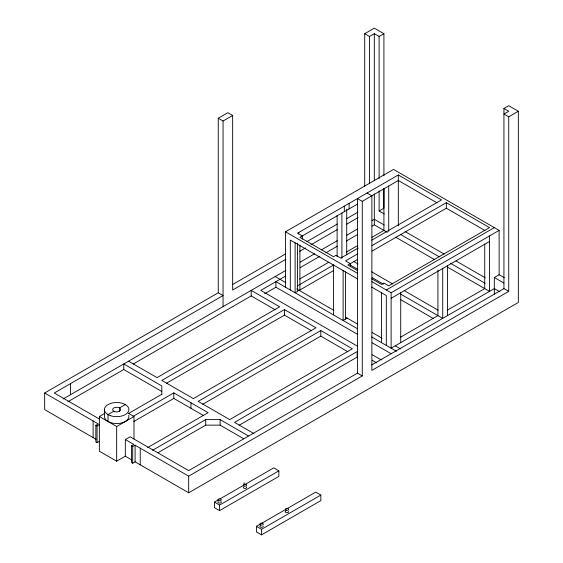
<?xml version="1.0" encoding="UTF-8"?>
<svg xmlns="http://www.w3.org/2000/svg" width="563" height="563" viewBox="0 0 563 563"><rect width="100%" height="100%" fill="white"/><g stroke="black" fill="none" stroke-linecap="round" stroke-linejoin="round"><path stroke-width="0.84" d="M99.13 418.9L54.266 393.002L223.054 295.547L218.254 292.781L44.667 393.002L44.667 409.625L96.055 439.295M70.516 394.705L70.516 383.621M44.667 393.002L98.258 423.939L95.851 425.325L95.851 441.955L97.054 442.645L99.454 441.258M97.054 442.645L97.054 426.015L99.454 424.629M104.436 409.582L104.429 416.507A12.245 7.066 0 0 0 106.076 420.047L108.019 421.511A12.245 7.066 0 0 0 122.333 422.778A12.245 7.066 0 0 0 128.73 415.283M131.756 459.908L125.331 456.199L125.331 439.569L133.895 444.517L131.496 445.903L131.496 462.533L132.699 463.222L135.099 461.836L188.682 492.78L518.333 302.458L518.333 111.256L508.734 105.717L503.934 108.483L503.934 288.601L508.734 291.367L508.734 116.801L518.333 111.256M132.699 463.222L132.699 446.593L135.099 445.206L188.682 476.15L362.276 375.929L362.276 201.343L371.876 195.797L367.076 193.032M135.099 461.836L135.099 445.206M140.236 464.806L140.236 448.176M218.254 292.781L218.261 118.237L227.86 112.691L232.653 115.464L232.653 290.008L285.877 259.276M223.054 306.638L223.061 121.01L232.653 115.464M290.311 289.98L290.311 240.091L357.428 278.84M343.12 270.578L343.12 320.467L347.209 318.102M345.52 319.08L345.52 271.823M364.711 186.297L364.711 33.696L374.311 28.15L383.917 33.696L383.917 175.769M369.511 183.805L369.511 36.461L374.311 33.689L379.117 36.461L383.917 33.696M371.876 195.797L371.876 370.384L508.734 291.367M374.311 193.911L374.318 224.848L387.351 232.371M374.311 180.779L374.311 33.689M384.29 213.975L379.117 210.991L379.117 190.822M379.117 178.541L379.117 36.461M383.917 188.929L383.917 208.219L379.117 210.991M499.881 291.796L494.328 288.594L391.123 348.18L391.116 292.753L499.128 230.394L499.128 274.737L494.328 277.51L494.328 294.139M398.322 225.876L398.322 180.364M298.545 233.955L298.89 232.371M285.511 287.214L285.511 231.78L393.516 169.421L499.128 230.394M371.791 240.169L441.526 199.907L398.322 174.966L297.517 233.166L302.317 235.939L302.317 239.106M357.442 204.109L299.917 237.326L333.514 256.721L335.914 255.335L340.721 258.107L358.152 248.044M371.066 196.241L398.322 180.505L436.979 202.828M232.42 284.604L285.638 253.878M306.926 241.583L337.343 224.025M346.463 218.754L357.871 212.174M299.558 251.379L305.646 247.868M310.966 244.792L337.575 229.43M346.702 224.158L358.103 217.578M63.126 398.97L285.793 270.416M300.17 262.112L314.541 253.814M321.353 249.881L337.244 240.711M346.322 235.468L357.667 228.916M372.044 220.612L374.311 219.303L384.17 224.996M67.863 401.778L123.754 369.511L161.813 391.482M133.121 364.099L251.204 295.927L275.166 309.763M285.793 275.954L260.803 290.388L357.16 346.02M300.17 267.657L319.84 256.299M325.893 252.808L337.244 246.249M346.322 241.013L357.674 234.461M372.044 226.157L374.318 224.848M264.582 293.752L275.905 287.207L357.772 334.471M299.615 279.072L328.862 262.182M346.414 252.048L357.667 245.552M371.918 237.326L383.917 230.394L383.917 188.387M297.158 286.025L333.669 264.955M357.646 253.878L345.52 260.88L350.32 263.653L350.32 266.82M372.044 245.567L446.325 202.68L489.529 227.621L388.723 285.821L383.924 283.055L381.517 284.435L371.812 278.833M298.538 290.775L333.669 270.493M357.646 259.423L347.92 265.039L357.625 270.641M372.044 251.105L446.325 208.226L484.982 230.541M125.331 456.199L116.675 461.196L99.362 451.202L99.362 416.514L104.408 413.594M284.463 309.587L161.813 380.398L193.362 398.611L316.012 327.8L284.463 309.587L284.463 315.132L166.381 383.304M113.832 411.222L108.019 414.579L108.019 421.511M125.331 404.586L119.518 407.943L119.518 411.405M128.392 413.552L161.813 394.255M133.037 416.409L173.812 392.868L208.113 412.672L147.703 447.55M99.362 416.514L116.675 426.508L133.987 416.514L133.987 439.049M133.79 421.518L173.812 398.414L203.637 415.635M125.331 439.569L130.13 436.804L188.682 470.612L357.477 373.156L362.276 375.929M386.317 289.98L494.328 227.621M320.811 330.572L198.162 401.384L229.711 419.604L352.361 348.793L320.811 330.572L320.811 336.118L202.729 404.29M391.116 298.299L489.529 241.478M152.545 450.294L205.713 419.604L220.112 419.604L248.276 435.861M157.858 452.772L205.713 425.142L220.112 425.142L243.709 438.767M239.085 425.276L357.16 357.104L357.16 351.558L234.511 422.37L253.983 433.616M400.49 337.23L437.923 315.618L437.923 270.106M447.226 310.248L484.729 288.594L484.729 243.962M371.643 364.979L503.934 288.601M244.849 484.553L273.731 467.881L278.861 470.844L278.861 476.389L219.577 510.613L214.44 507.65L214.44 502.105L218.24 499.909M219.76 499.036L243.329 485.433M214.44 502.105L219.577 505.067L278.861 470.844M261.746 523.273L315.709 492.111L320.84 495.081L320.84 500.62L261.556 534.85L256.425 531.887L256.425 526.342L260.226 524.146M256.425 526.342L261.556 529.304L320.84 495.081M503.934 108.483L508.741 111.256L503.934 114.029L508.734 116.801M364.711 33.696L369.511 36.461M499.128 274.737L504.3 277.721M218.261 118.237L223.061 121.01M362.276 201.343L357.477 198.577L357.477 373.156M494.328 277.51L503.934 283.055M405.071 231.52L444.073 254.04M456.072 260.965L485.327 277.855M400.272 234.292L439.274 256.805M450.527 263.301L485.032 283.224M395.775 237.234L434.777 259.754M447.529 267.115L489.529 291.367L489.529 235.939M353.522 261.345L358.054 263.963M371.664 271.816L392.833 284.041M404.171 290.585L438.19 310.227M350.228 264.99L357.794 269.353M372.157 277.643L383.494 284.195M400.884 294.231L442.722 318.391L442.722 268.502M285.511 231.78L357.653 273.428M371.988 281.704L391.116 292.753M400.884 299.776L433.39 318.538M371.735 287.102L386.324 295.526L386.324 345.408M275.201 276.532L285.849 282.675M296.68 288.932L333.824 310.375M345.731 317.25L357.822 324.232M372.227 332.543L382.08 338.236M395.219 345.816L400.624 348.94M357.428 328.729L275.905 281.669L275.905 287.207M371.735 336.991L396.429 351.249M372.171 342.79L391.123 353.726M372.143 354.669L381.13 359.856M372.136 360.207L376.633 362.804M284.463 315.132L311.501 330.741M320.811 336.118L347.857 351.734M128.554 361.2L157.014 377.625L279.656 306.814L251.204 290.388L251.204 295.927M128.941 413.594L133.987 416.514M95.851 425.325L97.054 426.015M131.496 445.903L132.699 446.593M447.522 265.729L447.522 315.618M446.325 202.68L446.325 208.226M400.722 292.753L400.722 342.642M398.322 174.966L398.322 180.505M388.716 185.903L388.716 231.414M381.517 292.753L381.517 342.642M349.116 203.37L349.116 208.915M346.717 209.281L346.717 254.793M344.317 206.142L344.317 211.688M341.917 212.927L341.917 258.438M337.117 215.404L337.117 256.545M333.514 265.039L333.514 314.928M299.91 245.053L299.91 289.98M297.517 243.23L297.517 291.367L295.111 292.753L295.111 242.864M261.556 529.304L261.556 534.85M244.089 482.744L244.089 484.243M220.112 419.604L220.112 425.142M219.577 505.067L219.577 510.613M205.713 419.604L205.713 425.142M190.963 402.77L190.963 408.316M188.682 476.15L188.682 492.78M173.812 392.868L173.812 398.414M161.813 394.811L161.813 385.944L123.754 363.965L123.754 369.511M116.675 426.508L116.675 461.196M93.12 420.969L93.12 437.599M221.048 501.612A1.696 0.978 0 0 1 219.577 503.083A1.696 0.978 0 0 1 218.106 501.612M288.594 511.429A1.696 0.978 0 0 1 286.511 512.626A1.696 0.978 0 0 1 285.751 510.986M246.446 486.953A1.696 0.978 0 0 1 244.975 488.424A1.696 0.978 0 0 1 243.505 486.953M263.195 526.088A1.696 0.978 0 0 1 261.119 527.285A1.696 0.978 0 0 1 260.359 525.652M114.669 411.595A4.018 2.322 0 0 0 120.693 409.582A4.018 2.322 0 0 0 114.669 407.57A4.018 2.322 0 0 0 114.669 411.595M110.552 415.705A12.245 7.066 0 0 0 128.92 409.582A12.245 7.066 0 0 0 110.552 403.46A12.245 7.066 0 0 0 110.552 415.705M218.733 500.711A1.696 0.978 0 0 0 221.28 499.86A1.696 0.978 0 0 0 218.733 499.015A1.696 0.978 0 0 0 218.733 500.711M286.103 510.282A1.696 0.978 0 0 0 288.65 509.438A1.696 0.978 0 0 0 286.103 508.586A1.696 0.978 0 0 0 286.103 510.282M260.711 524.948A1.696 0.978 0 0 0 263.259 524.097A1.696 0.978 0 0 0 260.711 523.245A1.696 0.978 0 0 0 260.711 524.948M244.124 486.045A1.696 0.978 0 0 0 246.671 485.2A1.696 0.978 0 0 0 244.124 484.349A1.696 0.978 0 0 0 244.124 486.045"/></g></svg>
